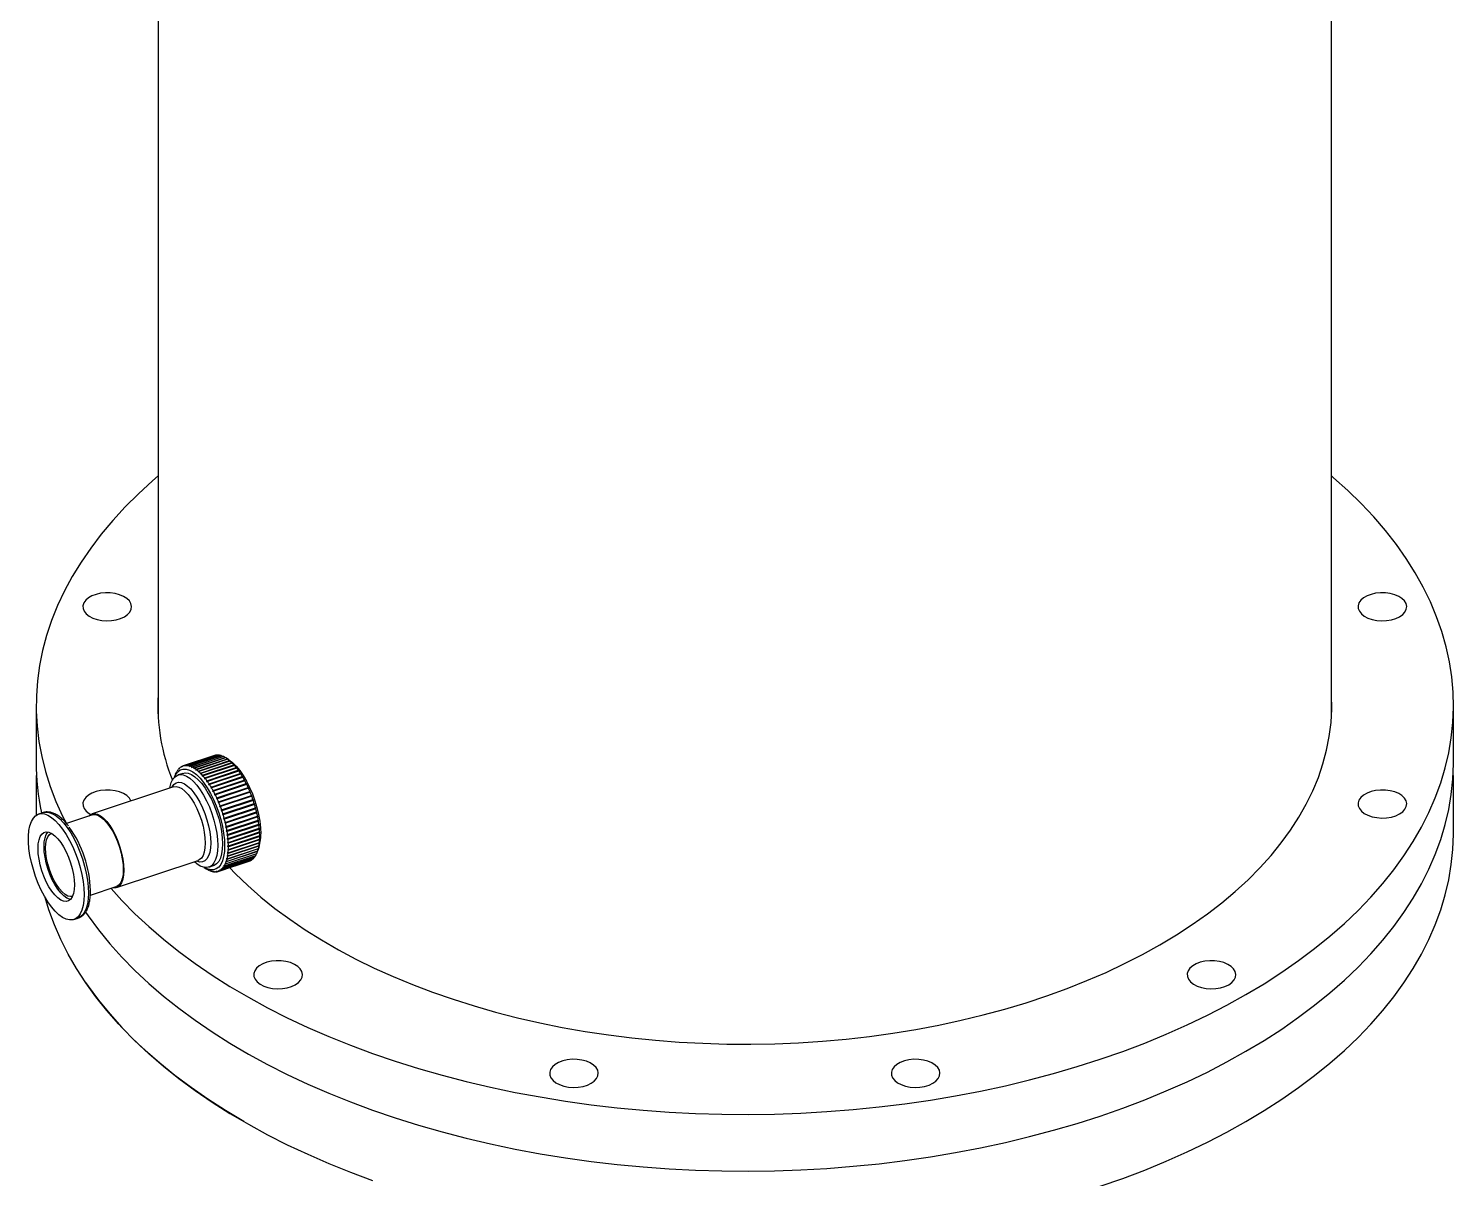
# Model space of a CAD drawing. Header units: millimetres. Extents: x 334 to 3694, y 0 to 2376.
# Drawn here: x 2447.8 to 2755.5, y 1352.8 to 1601.2 of the extents above; entities that cross this region are included whole.
import ezdxf

# ---------------------------------------------------------------- set-up
doc = ezdxf.new("R2010")
doc.units = ezdxf.units.MM
doc.header["$LTSCALE"] = 3
doc.layers.add('1_외형선', color=7, linetype='Continuous', lineweight=25)

msp = doc.modelspace()

# ---------------------------------------------------------------- linework, layer by layer
at = {"layer": '1_외형선'}
for p, q in [((2729.12, 1452.74), (2729.12, 1699.4)), ((2475.8, 1683.18), (2475.8, 1452.74)), ((2449.46, 1454.99), (2449.46, 1442.75)), ((2475.8, 1454.8), (2475.76, 1453.77)), ((2755.46, 1442.75), (2755.46, 1454.99)), ((2487.94, 1444.17), (2481.18, 1441.92)), ((2481.41, 1441.98), (2488.17, 1444.23)), ((2488.25, 1444.25), (2481.49, 1442)), ((2481.8, 1442.02), (2488.56, 1444.27)), ((2488.64, 1444.27), (2481.89, 1442.02)), ((2482.21, 1442), (2488.97, 1444.25)), ((2489.06, 1444.23), (2482.3, 1441.98)), ((2482.64, 1441.9), (2489.39, 1444.15)), ((2489.48, 1444.12), (2482.73, 1441.87)), ((2483.08, 1441.73), (2489.83, 1443.98)), ((2489.93, 1443.94), (2483.17, 1441.68)), ((2483.53, 1441.49), (2490.28, 1443.74)), ((2490.38, 1443.68), (2483.63, 1441.43)), ((2483.99, 1441.19), (2490.75, 1443.44)), ((2490.85, 1443.37), (2484.09, 1441.11)), ((2484.46, 1440.82), (2491.21, 1443.07)), ((2491.31, 1442.98), (2484.56, 1440.73)), ((2488.18, 1444.22), (2488.17, 1444.23)), ((2488.59, 1444.26), (2488.56, 1444.27)), ((2489.02, 1444.22), (2488.97, 1444.25)), ((2489.46, 1444.11), (2489.39, 1444.15)), ((2489.92, 1443.93), (2489.83, 1443.98)), ((2490.38, 1443.68), (2490.28, 1443.74)), ((2491, 1443.29), (2490.42, 1443.66)), ((2490.91, 1443.33), (2490.75, 1443.44)), ((2490.85, 1443.37), (2490.91, 1443.33)), ((2491.37, 1442.96), (2491.21, 1443.07)), ((2491.31, 1442.98), (2491.37, 1442.96)), ((2449.46, 1439.83), (2449.46, 1431.23)), ((2479.51, 1440.02), (2479.28, 1439.43)), ((2479.58, 1440.2), (2479.66, 1440.38)), ((2479.61, 1440.28), (2479.58, 1440.2)), ((2479.61, 1440.28), (2479.62, 1440.28)), ((2479.81, 1440.63), (2479.89, 1440.81)), ((2479.84, 1440.73), (2479.81, 1440.63)), ((2479.84, 1440.73), (2479.85, 1440.73)), ((2480.07, 1441.01), (2480.15, 1441.18)), ((2480.1, 1441.11), (2480.07, 1441.01)), ((2480.1, 1441.11), (2480.12, 1441.12)), ((2481.14, 1440.32), (2480.1, 1439.98)), ((2480.36, 1441.32), (2480.45, 1441.49)), ((2480.38, 1441.43), (2480.36, 1441.32)), ((2480.38, 1441.43), (2480.43, 1441.44)), ((2480.67, 1441.56), (2480.77, 1441.73)), ((2480.7, 1441.68), (2480.67, 1441.56)), ((2480.7, 1441.68), (2480.76, 1441.7)), ((2481.02, 1441.73), (2481.12, 1441.9)), ((2481.04, 1441.87), (2481.02, 1441.73)), ((2481.04, 1441.87), (2481.12, 1441.89)), ((2481.38, 1441.84), (2481.49, 1442)), ((2481.41, 1441.98), (2481.38, 1441.84)), ((2481.8, 1442.02), (2481.77, 1441.87)), ((2481.77, 1441.87), (2481.89, 1442.02)), ((2482.21, 1442), (2482.18, 1441.84)), ((2482.18, 1441.84), (2482.3, 1441.98)), ((2482.64, 1441.9), (2482.6, 1441.73)), ((2482.6, 1441.73), (2482.73, 1441.87)), ((2483.08, 1441.73), (2483.04, 1441.56)), ((2483.04, 1441.56), (2483.17, 1441.68)), ((2483.53, 1441.49), (2483.49, 1441.32)), ((2483.49, 1441.32), (2483.63, 1441.43)), ((2483.99, 1441.19), (2483.95, 1441.01)), ((2483.95, 1441.01), (2484.09, 1441.11)), ((2484.46, 1440.82), (2484.41, 1440.64)), ((2484.41, 1440.64), (2484.56, 1440.73)), ((2484.93, 1440.38), (2484.87, 1440.2)), ((2484.87, 1440.2), (2485.03, 1440.28)), ((2484.93, 1440.38), (2491.68, 1442.63)), ((2491.78, 1442.53), (2485.03, 1440.28)), ((2485.4, 1439.89), (2485.34, 1439.7)), ((2485.4, 1439.89), (2492.15, 1442.14)), ((2492.26, 1442.03), (2485.5, 1439.78)), ((2485.87, 1439.34), (2492.62, 1441.59)), ((2492.72, 1441.46), (2485.97, 1439.21)), ((2486.26, 1438.55), (2493.23, 1440.87)), ((2486.33, 1438.73), (2493.09, 1440.98)), ((2493.18, 1440.84), (2486.43, 1438.59)), ((2486.71, 1437.89), (2493.67, 1440.21)), ((2486.79, 1438.07), (2493.54, 1440.32)), ((2493.64, 1440.18), (2486.88, 1437.93)), ((2491.84, 1442.52), (2491.68, 1442.63)), ((2491.78, 1442.53), (2491.84, 1442.52)), ((2492.3, 1442.02), (2492.15, 1442.14)), ((2492.26, 1442.03), (2492.3, 1442.02)), ((2492.77, 1441.47), (2492.62, 1441.59)), ((2492.72, 1441.46), (2492.77, 1441.47)), ((2493.23, 1440.87), (2493.09, 1440.98)), ((2493.18, 1440.84), (2493.23, 1440.87)), ((2493.67, 1440.21), (2493.54, 1440.32)), ((2493.64, 1440.18), (2493.67, 1440.21)), ((2755.46, 1427.58), (2755.46, 1439.83)), ((2479.11, 1437.43), (2461.54, 1431.58)), ((2485.34, 1439.7), (2485.5, 1439.78)), ((2485.87, 1439.34), (2485.8, 1439.15)), ((2485.8, 1439.15), (2485.97, 1439.21)), ((2486.33, 1438.73), (2486.26, 1438.55)), ((2486.26, 1438.55), (2486.43, 1438.59)), ((2486.79, 1438.07), (2486.71, 1437.89)), ((2486.71, 1437.89), (2486.88, 1437.93)), ((2487.15, 1437.19), (2494.11, 1439.51)), ((2487.23, 1437.37), (2487.15, 1437.19)), ((2487.15, 1437.19), (2487.32, 1437.21)), ((2487.23, 1437.37), (2493.98, 1439.62)), ((2494.08, 1439.46), (2487.32, 1437.21)), ((2487.57, 1436.45), (2494.54, 1438.77)), ((2487.66, 1436.62), (2494.41, 1438.87)), ((2494.5, 1438.71), (2487.75, 1436.46)), ((2487.98, 1435.67), (2494.94, 1437.99)), ((2488.07, 1435.84), (2494.83, 1438.09)), ((2494.91, 1437.92), (2488.16, 1435.67)), ((2488.37, 1434.86), (2495.33, 1437.18)), ((2488.47, 1435.02), (2495.22, 1437.28)), ((2495.3, 1437.1), (2488.55, 1434.85)), ((2494.11, 1439.51), (2493.98, 1439.62)), ((2494.08, 1439.46), (2494.11, 1439.51)), ((2494.54, 1438.77), (2494.41, 1438.87)), ((2494.5, 1438.71), (2494.54, 1438.77)), ((2494.94, 1437.99), (2494.83, 1438.09)), ((2494.91, 1437.92), (2494.94, 1437.99)), ((2495.33, 1437.18), (2495.22, 1437.28)), ((2495.3, 1437.1), (2495.33, 1437.18)), ((2487.66, 1436.62), (2487.57, 1436.45)), ((2487.57, 1436.45), (2487.75, 1436.46)), ((2488.07, 1435.84), (2487.98, 1435.67)), ((2487.98, 1435.67), (2488.16, 1435.67)), ((2488.47, 1435.02), (2488.37, 1434.86)), ((2488.37, 1434.86), (2488.55, 1434.85)), ((2488.73, 1434.02), (2495.7, 1436.34)), ((2488.84, 1434.18), (2488.73, 1434.02)), ((2488.73, 1434.02), (2488.91, 1434)), ((2488.84, 1434.18), (2495.59, 1436.43)), ((2495.67, 1436.25), (2488.91, 1434)), ((2489.07, 1433.16), (2496.04, 1435.48)), ((2489.19, 1433.31), (2495.94, 1435.57)), ((2496.01, 1435.38), (2489.26, 1433.13)), ((2489.39, 1432.28), (2496.36, 1434.6)), ((2489.51, 1432.43), (2496.26, 1434.68)), ((2496.33, 1434.49), (2489.57, 1432.24)), ((2489.68, 1431.4), (2496.64, 1433.72)), ((2489.8, 1431.54), (2496.56, 1433.79)), ((2495.7, 1436.34), (2495.59, 1436.43)), ((2495.67, 1436.25), (2495.7, 1436.34)), ((2496.04, 1435.48), (2495.94, 1435.57)), ((2496.01, 1435.38), (2496.04, 1435.48)), ((2496.36, 1434.6), (2496.26, 1434.68)), ((2496.33, 1434.49), (2496.36, 1434.6)), ((2496.64, 1433.72), (2496.56, 1433.79)), ((2496.62, 1433.6), (2496.64, 1433.72)), ((2450.97, 1431.85), (2450.01, 1431.53)), ((2461.61, 1431.35), (2456.01, 1429.48)), ((2489.19, 1433.31), (2489.07, 1433.16)), ((2489.07, 1433.16), (2489.26, 1433.13)), ((2489.51, 1432.43), (2489.39, 1432.28)), ((2489.39, 1432.28), (2489.57, 1432.24)), ((2489.8, 1431.54), (2489.68, 1431.4)), ((2489.68, 1431.4), (2489.86, 1431.34)), ((2496.62, 1433.6), (2489.86, 1431.34)), ((2489.94, 1430.5), (2496.9, 1432.83)), ((2490.07, 1430.64), (2489.94, 1430.5)), ((2490.07, 1430.64), (2496.82, 1432.89)), ((2496.88, 1432.69), (2490.12, 1430.44)), ((2490.17, 1429.61), (2497.13, 1431.93)), ((2490.3, 1429.73), (2497.06, 1431.99)), ((2497.1, 1431.79), (2490.35, 1429.54)), ((2490.36, 1428.72), (2497.33, 1431.05)), ((2490.5, 1428.84), (2497.26, 1431.09)), ((2497.3, 1430.9), (2490.54, 1428.65)), ((2496.9, 1432.83), (2496.82, 1432.89)), ((2496.88, 1432.69), (2496.9, 1432.83)), ((2497.13, 1431.93), (2497.06, 1431.99)), ((2497.1, 1431.79), (2497.13, 1431.93)), ((2497.33, 1431.05), (2497.26, 1431.09)), ((2497.3, 1430.9), (2497.33, 1431.05)), ((2489.94, 1430.5), (2490.12, 1430.44)), ((2490.3, 1429.73), (2490.17, 1429.61)), ((2490.17, 1429.61), (2490.35, 1429.54)), ((2490.5, 1428.84), (2490.36, 1428.72)), ((2490.36, 1428.72), (2490.54, 1428.65)), ((2490.52, 1427.85), (2497.49, 1430.17)), ((2490.67, 1427.95), (2490.52, 1427.85)), ((2490.52, 1427.85), (2490.7, 1427.76)), ((2490.65, 1426.99), (2497.61, 1429.31)), ((2490.67, 1427.95), (2497.42, 1430.2)), ((2497.46, 1430.01), (2490.7, 1427.76)), ((2490.74, 1426.15), (2497.71, 1428.47)), ((2490.8, 1427.08), (2497.56, 1429.33)), ((2490.8, 1425.34), (2497.76, 1427.66)), ((2497.58, 1429.15), (2490.82, 1426.9)), ((2490.9, 1426.23), (2497.65, 1428.48)), ((2497.67, 1428.3), (2490.91, 1426.05)), ((2490.96, 1425.41), (2497.71, 1427.66)), ((2497.49, 1430.17), (2497.42, 1430.2)), ((2497.46, 1430.01), (2497.49, 1430.17)), ((2497.61, 1429.31), (2497.56, 1429.33)), ((2497.58, 1429.15), (2497.61, 1429.31)), ((2497.71, 1428.47), (2497.65, 1428.48)), ((2497.67, 1428.3), (2497.71, 1428.47)), ((2497.76, 1427.66), (2497.71, 1427.66)), ((2497.72, 1427.49), (2497.76, 1427.66)), ((2490.8, 1427.08), (2490.65, 1426.99)), ((2490.65, 1426.99), (2490.82, 1426.9)), ((2490.9, 1426.23), (2490.74, 1426.15)), ((2490.74, 1426.15), (2490.91, 1426.05)), ((2490.96, 1425.41), (2490.8, 1425.34)), ((2490.8, 1425.34), (2490.96, 1425.24)), ((2497.56, 1424.6), (2490.8, 1422.35)), ((2490.81, 1424.56), (2497.78, 1426.88)), ((2490.98, 1424.62), (2490.81, 1424.56)), ((2490.81, 1424.56), (2490.98, 1424.45)), ((2490.82, 1422.48), (2497.58, 1424.73)), ((2497.65, 1425.25), (2490.9, 1423)), ((2490.91, 1423.15), (2497.67, 1425.4)), ((2497.72, 1427.49), (2490.96, 1425.24)), ((2490.96, 1423.86), (2497.72, 1426.11)), ((2497.71, 1425.96), (2490.96, 1423.71)), ((2490.98, 1424.62), (2497.73, 1426.87)), ((2497.73, 1426.7), (2490.98, 1424.45)), ((2497.56, 1424.6), (2497.61, 1424.78)), ((2497.61, 1424.78), (2497.58, 1424.73)), ((2497.65, 1425.25), (2497.71, 1425.44)), ((2497.71, 1425.44), (2497.67, 1425.4)), ((2497.71, 1425.96), (2497.76, 1426.14)), ((2497.76, 1426.14), (2497.72, 1426.11)), ((2497.73, 1426.7), (2497.78, 1426.88)), ((2497.78, 1426.88), (2497.73, 1426.87)), ((2466.85, 1415.64), (2484.43, 1421.5)), ((2488.77, 1419.15), (2495.53, 1421.4)), ((2495.59, 1421.42), (2488.84, 1419.17)), ((2488.91, 1419.2), (2495.67, 1421.45)), ((2495.94, 1421.59), (2489.19, 1419.34)), ((2489.26, 1419.39), (2496.01, 1421.64)), ((2496.26, 1421.83), (2489.51, 1419.58)), ((2489.57, 1419.64), (2496.33, 1421.89)), ((2496.56, 1422.14), (2489.8, 1419.88)), ((2489.86, 1419.96), (2496.62, 1422.21)), ((2496.82, 1422.51), (2490.07, 1420.26)), ((2490.12, 1420.34), (2496.88, 1422.6)), ((2497.06, 1422.94), (2490.3, 1420.69)), ((2490.35, 1420.79), (2497.1, 1423.04)), ((2497.26, 1423.44), (2490.5, 1421.19)), ((2490.7, 1421.86), (2490.52, 1421.85)), ((2490.52, 1421.85), (2490.67, 1421.74)), ((2490.54, 1421.3), (2497.3, 1423.55)), ((2490.82, 1422.48), (2490.65, 1422.46)), ((2490.65, 1422.46), (2490.8, 1422.35)), ((2497.42, 1423.99), (2490.67, 1421.74)), ((2490.7, 1421.86), (2497.46, 1424.12)), ((2490.91, 1423.15), (2490.74, 1423.12)), ((2490.74, 1423.12), (2490.9, 1423)), ((2490.96, 1423.86), (2490.8, 1423.82)), ((2490.8, 1423.82), (2490.96, 1423.71)), ((2495.59, 1421.42), (2495.6, 1421.43)), ((2495.94, 1421.59), (2495.96, 1421.62)), ((2496.26, 1421.83), (2496.29, 1421.88)), ((2496.56, 1422.14), (2496.59, 1422.2)), ((2496.82, 1422.51), (2496.86, 1422.59)), ((2497.06, 1422.94), (2497.1, 1423.04)), ((2497.21, 1423.3), (2497.45, 1423.94)), ((2497.26, 1423.44), (2497.33, 1423.62)), ((2497.33, 1423.62), (2497.3, 1423.55)), ((2497.42, 1423.99), (2497.49, 1424.17)), ((2497.49, 1424.17), (2497.46, 1424.12)), ((2485.75, 1420), (2486.29, 1419.66)), ((2486.43, 1419.58), (2486.26, 1419.68)), ((2486.26, 1419.68), (2486.33, 1419.64)), ((2486.33, 1419.64), (2486.33, 1419.64)), ((2486.88, 1419.34), (2486.71, 1419.44)), ((2486.71, 1419.44), (2486.79, 1419.38)), ((2486.74, 1420.05), (2487.78, 1420.4)), ((2486.8, 1419.39), (2486.79, 1419.38)), ((2487.32, 1419.17), (2487.15, 1419.27)), ((2487.15, 1419.27), (2487.23, 1419.2)), ((2487.25, 1419.21), (2487.23, 1419.2)), ((2487.75, 1419.07), (2487.57, 1419.16)), ((2487.57, 1419.16), (2487.66, 1419.09)), ((2487.69, 1419.1), (2487.66, 1419.09)), ((2488.16, 1419.05), (2487.98, 1419.13)), ((2487.98, 1419.13), (2488.07, 1419.05)), ((2488.12, 1419.06), (2488.07, 1419.05)), ((2488.55, 1419.09), (2488.37, 1419.16)), ((2488.37, 1419.16), (2488.47, 1419.07)), ((2488.53, 1419.1), (2488.47, 1419.07)), ((2488.91, 1419.2), (2488.73, 1419.27)), ((2488.73, 1419.27), (2488.84, 1419.17)), ((2489.26, 1419.39), (2489.07, 1419.44)), ((2489.07, 1419.44), (2489.19, 1419.34)), ((2489.57, 1419.64), (2489.39, 1419.68)), ((2489.39, 1419.68), (2489.51, 1419.58)), ((2489.86, 1419.96), (2489.68, 1419.99)), ((2489.68, 1419.99), (2489.8, 1419.88)), ((2490.12, 1420.34), (2489.94, 1420.37)), ((2489.94, 1420.37), (2490.07, 1420.26)), ((2490.35, 1420.79), (2490.17, 1420.8)), ((2490.17, 1420.8), (2490.3, 1420.69)), ((2490.54, 1421.3), (2490.36, 1421.3)), ((2490.36, 1421.3), (2490.5, 1421.19)), ((2461.17, 1414), (2466.77, 1415.87)), ((2457.6, 1408.76), (2458.56, 1409.08)), ((2458.64, 1409.11), (2458.56, 1409.08))]:
    msp.add_line(p, q, dxfattribs=at)
at = {"layer": '1_외형선', "flags": 128}
for points in [[(2475.8, 1504.54), (2474.56, 1503.47), (2471.53, 1500.69), (2468.68, 1497.85), (2466.01, 1494.95), (2463.53, 1491.99), (2461.25, 1488.98), (2459.16, 1485.93), (2457.26, 1482.83), (2455.57, 1479.7), (2454.08, 1476.53), (2452.8, 1473.33), (2451.72, 1470.11), (2450.85, 1466.86), (2450.19, 1463.6), (2449.74, 1460.33), (2449.51, 1457.05), (2449.48, 1453.76), (2449.66, 1450.48), (2450.06, 1447.21), (2450.67, 1443.94), (2451.48, 1440.69), (2452.51, 1437.46), (2453.74, 1434.26), (2455.18, 1431.08), (2455.99, 1429.47)], [(2710.65, 1392.54), (2714.6, 1394.9), (2718.39, 1397.35), (2722.02, 1399.88), (2725.49, 1402.48), (2728.78, 1405.16), (2731.9, 1407.9), (2734.85, 1410.71), (2737.61, 1413.58), (2740.18, 1416.51), (2742.56, 1419.49), (2744.75, 1422.53), (2746.74, 1425.6), (2748.54, 1428.72), (2750.13, 1431.87), (2751.51, 1435.05), (2752.7, 1438.27), (2753.67, 1441.5), (2754.43, 1444.76), (2754.99, 1448.02), (2755.33, 1451.3), (2755.46, 1454.58), (2755.38, 1457.87), (2755.09, 1461.15), (2754.59, 1464.42), (2753.88, 1467.67), (2752.96, 1470.92), (2751.83, 1474.13), (2750.49, 1477.33), (2748.95, 1480.49), (2747.21, 1483.61), (2745.27, 1486.7), (2743.13, 1489.74), (2740.79, 1492.73), (2738.27, 1495.68), (2735.55, 1498.56), (2732.66, 1501.39), (2729.58, 1504.15), (2729.12, 1504.54)], [(2468.53, 1474.14), (2469.2, 1474.62), (2469.7, 1475.16), (2469.99, 1475.75), (2470.07, 1476.36), (2469.93, 1476.97), (2469.59, 1477.55), (2469.05, 1478.08), (2468.34, 1478.53), (2467.48, 1478.9), (2466.52, 1479.15), (2465.48, 1479.29), (2464.42, 1479.31), (2463.38, 1479.2), (2462.39, 1478.97), (2461.5, 1478.63), (2460.75, 1478.2), (2460.17, 1477.69), (2459.77, 1477.12), (2459.58, 1476.52), (2459.61, 1475.9), (2459.85, 1475.31), (2460.3, 1474.75), (2460.92, 1474.25), (2461.71, 1473.84), (2462.63, 1473.53), (2463.63, 1473.33), (2464.69, 1473.26), (2465.75, 1473.3), (2466.77, 1473.47), (2467.71, 1473.75), (2468.53, 1474.14)], [(2743.82, 1474.14), (2744.49, 1474.62), (2744.98, 1475.16), (2745.28, 1475.75), (2745.36, 1476.36), (2745.22, 1476.97), (2744.88, 1477.55), (2744.34, 1478.08), (2743.63, 1478.53), (2742.77, 1478.9), (2741.81, 1479.15), (2740.77, 1479.29), (2739.71, 1479.31), (2738.66, 1479.2), (2737.68, 1478.97), (2736.79, 1478.63), (2736.04, 1478.2), (2735.46, 1477.69), (2735.06, 1477.12), (2734.87, 1476.52), (2734.9, 1475.9), (2735.14, 1475.31), (2735.58, 1474.75), (2736.21, 1474.25), (2737, 1473.84), (2737.92, 1473.53), (2738.92, 1473.33), (2739.98, 1473.26), (2741.03, 1473.3), (2742.06, 1473.47), (2743, 1473.75), (2743.82, 1474.14)], [(2692.07, 1403.27), (2695.65, 1405.42), (2699.07, 1407.66), (2702.34, 1409.97), (2705.44, 1412.36), (2708.36, 1414.82), (2711.11, 1417.35), (2713.68, 1419.94), (2716.07, 1422.58), (2718.26, 1425.29), (2720.27, 1428.04), (2722.07, 1430.83), (2723.68, 1433.67), (2725.09, 1436.54), (2726.29, 1439.44), (2727.28, 1442.37), (2728.07, 1445.32), (2728.65, 1448.29), (2729.02, 1451.27), (2729.18, 1454.25), (2729.12, 1457.23), (2729.12, 1457.25)], [(2729.17, 1453.77), (2729.12, 1454.78), (2729.12, 1454.8)], [(2491, 1443.29), (2491.09, 1443.23), (2491.86, 1442.63), (2492.64, 1441.86), (2493.41, 1440.91), (2494.16, 1439.82), (2494.88, 1438.6), (2495.54, 1437.28), (2496.14, 1435.87), (2496.68, 1434.41), (2497.12, 1432.93), (2497.48, 1431.44), (2497.74, 1429.98), (2497.9, 1428.58), (2497.95, 1427.26)], [(2478.32, 1437.17), (2478.38, 1437.47), (2478.64, 1438.35), (2479, 1439.07), (2479.45, 1439.6), (2479.98, 1439.93), (2480.58, 1440.07), (2481.24, 1439.99), (2481.94, 1439.72), (2482.67, 1439.25), (2483.42, 1438.59), (2484.17, 1437.75), (2484.9, 1436.76), (2485.6, 1435.63), (2486.26, 1434.39), (2486.86, 1433.06), (2487.39, 1431.66), (2487.84, 1430.23), (2488.2, 1428.8), (2488.46, 1427.39), (2488.62, 1426.04), (2488.67, 1424.77)], [(2479.26, 1439.38), (2479.59, 1440.07), (2480.04, 1440.66), (2480.57, 1441.05), (2481.17, 1441.25), (2481.84, 1441.25), (2482.55, 1441.04), (2483.3, 1440.63), (2484.07, 1440.04), (2484.85, 1439.26), (2485.62, 1438.32), (2486.37, 1437.22), (2487.08, 1436), (2487.75, 1434.68), (2488.35, 1433.27), (2488.88, 1431.81), (2489.33, 1430.33), (2489.69, 1428.84), (2489.95, 1427.38), (2490.11, 1425.98), (2490.16, 1424.66)], [(2481.14, 1440.32), (2481.62, 1440.41), (2482.28, 1440.34), (2482.98, 1440.07), (2483.71, 1439.59), (2484.46, 1438.94), (2485.21, 1438.1), (2485.94, 1437.11), (2486.64, 1435.98), (2487.3, 1434.74), (2487.9, 1433.4), (2488.43, 1432.01), (2488.88, 1430.58), (2489.24, 1429.15), (2489.5, 1427.74), (2489.66, 1426.39), (2489.71, 1425.11)], [(2710.65, 1380.29), (2714.6, 1382.66), (2718.39, 1385.1), (2722.02, 1387.63), (2725.49, 1390.23), (2728.78, 1392.91), (2731.9, 1395.66), (2734.85, 1398.47), (2737.61, 1401.34), (2740.18, 1404.26), (2742.56, 1407.25), (2744.75, 1410.28), (2746.74, 1413.35), (2748.54, 1416.47), (2750.13, 1419.62), (2751.51, 1422.81), (2752.7, 1426.02), (2753.67, 1429.25), (2754.43, 1432.51), (2754.99, 1435.78), (2755.33, 1439.05), (2755.46, 1442.34), (2755.46, 1442.75)], [(2469.94, 1434.38), (2469.93, 1434.39), (2469.59, 1434.97), (2469.05, 1435.5), (2468.34, 1435.95), (2467.48, 1436.31), (2466.52, 1436.57), (2465.48, 1436.71), (2464.42, 1436.72), (2463.38, 1436.62), (2462.39, 1436.39), (2461.5, 1436.05), (2460.75, 1435.62), (2460.17, 1435.11), (2459.77, 1434.54), (2459.58, 1433.93), (2459.61, 1433.32), (2459.85, 1432.72), (2460.3, 1432.17), (2460.92, 1431.67), (2461.28, 1431.46)], [(2478.76, 1437.32), (2478.8, 1437.39), (2479.2, 1437.91), (2479.68, 1438.24), (2480.22, 1438.38), (2480.83, 1438.31), (2481.48, 1438.04), (2482.15, 1437.58), (2482.84, 1436.94), (2483.53, 1436.12), (2484.19, 1435.16), (2484.82, 1434.07), (2485.4, 1432.88), (2485.91, 1431.62), (2486.35, 1430.31), (2486.7, 1428.99), (2486.96, 1427.69), (2487.12, 1426.44), (2487.17, 1425.27)], [(2479.11, 1437.43), (2479.67, 1437.5), (2480.28, 1437.37), (2480.93, 1437.03), (2481.6, 1436.49), (2482.28, 1435.77), (2482.94, 1434.88), (2483.57, 1433.86), (2484.16, 1432.72), (2484.68, 1431.5), (2485.13, 1430.23), (2485.49, 1428.93), (2485.75, 1427.65), (2485.92, 1426.42), (2485.97, 1425.27)], [(2743.82, 1431.56), (2744.49, 1432.04), (2744.98, 1432.58), (2745.28, 1433.17), (2745.36, 1433.78), (2745.22, 1434.39), (2744.88, 1434.97), (2744.34, 1435.5), (2743.63, 1435.95), (2742.77, 1436.31), (2741.81, 1436.57), (2740.77, 1436.71), (2739.71, 1436.72), (2738.66, 1436.62), (2737.68, 1436.39), (2736.79, 1436.05), (2736.04, 1435.62), (2735.46, 1435.11), (2735.06, 1434.54), (2734.87, 1433.93), (2734.9, 1433.32), (2735.14, 1432.72), (2735.58, 1432.17), (2736.21, 1431.67), (2737, 1431.26), (2737.92, 1430.95), (2738.92, 1430.75), (2739.98, 1430.67), (2741.03, 1430.72), (2742.06, 1430.89), (2743, 1431.17), (2743.82, 1431.56)], [(2459.8, 1414.14), (2459.75, 1412.89), (2459.59, 1411.77), (2459.33, 1410.79), (2458.96, 1409.99), (2458.51, 1409.36), (2457.97, 1408.93), (2457.36, 1408.7), (2456.69, 1408.67), (2455.96, 1408.84), (2455.19, 1409.22), (2454.4, 1409.79), (2453.6, 1410.55), (2452.8, 1411.48), (2452.02, 1412.56), (2451.28, 1413.78), (2450.57, 1415.11), (2449.93, 1416.53), (2449.35, 1418.02), (2448.86, 1419.54), (2448.45, 1421.08), (2448.13, 1422.6), (2447.92, 1424.07), (2447.82, 1425.47), (2447.82, 1426.78), (2447.92, 1427.97), (2448.13, 1429.02), (2448.45, 1429.92), (2448.86, 1430.63), (2449.35, 1431.17), (2449.93, 1431.5), (2450.57, 1431.63), (2451.28, 1431.56), (2452.02, 1431.28), (2452.8, 1430.8), (2453.6, 1430.14), (2454.4, 1429.29), (2455.19, 1428.28), (2455.96, 1427.13), (2456.69, 1425.85), (2457.36, 1424.47), (2457.97, 1423.02), (2458.51, 1421.51), (2458.96, 1419.97), (2459.33, 1418.45), (2459.59, 1416.95), (2459.75, 1415.5), (2459.8, 1414.14)], [(2450.97, 1431.85), (2451.53, 1431.95), (2452.24, 1431.88), (2452.99, 1431.6), (2453.77, 1431.12), (2454.56, 1430.46), (2455.36, 1429.61), (2456.15, 1428.6), (2456.92, 1427.45), (2457.65, 1426.17), (2458.32, 1424.79), (2458.93, 1423.34), (2459.47, 1421.83), (2459.93, 1420.3), (2460.29, 1418.77), (2460.55, 1417.27), (2460.71, 1415.82), (2460.76, 1414.46)], [(2460.84, 1431.09), (2461.05, 1431.3), (2461.54, 1431.58), (2462.09, 1431.65), (2462.71, 1431.51), (2463.35, 1431.17), (2464.03, 1430.63), (2464.7, 1429.91), (2465.36, 1429.03), (2466, 1428), (2466.58, 1426.87), (2467.1, 1425.64), (2467.55, 1424.37), (2467.91, 1423.08), (2468.18, 1421.8), (2468.34, 1420.56), (2468.39, 1419.41)], [(2461.61, 1431.35), (2462.15, 1431.42), (2462.75, 1431.28), (2463.38, 1430.95), (2464.03, 1430.43), (2464.69, 1429.73), (2465.33, 1428.87), (2465.94, 1427.88), (2466.51, 1426.77), (2467.02, 1425.59), (2467.46, 1424.35), (2467.81, 1423.09), (2468.06, 1421.85), (2468.22, 1420.65), (2468.27, 1419.53)], [(2457.73, 1416.21), (2457.68, 1415.21), (2457.52, 1414.34), (2457.26, 1413.63), (2456.9, 1413.1), (2456.46, 1412.76), (2455.95, 1412.62), (2455.38, 1412.69), (2454.77, 1412.96), (2454.13, 1413.42), (2453.48, 1414.07), (2452.84, 1414.89), (2452.22, 1415.84), (2451.65, 1416.92), (2451.14, 1418.08), (2450.7, 1419.3), (2450.35, 1420.54), (2450.09, 1421.78), (2449.93, 1422.96), (2449.87, 1424.07), (2449.93, 1425.08), (2450.09, 1425.94), (2450.35, 1426.65), (2450.7, 1427.19), (2451.14, 1427.53), (2451.65, 1427.67), (2452.22, 1427.6), (2452.84, 1427.33), (2453.48, 1426.86), (2454.13, 1426.21), (2454.77, 1425.4), (2455.38, 1424.44), (2455.95, 1423.37), (2456.46, 1422.2), (2456.9, 1420.98), (2457.26, 1419.74), (2457.52, 1418.51), (2457.68, 1417.32), (2457.73, 1416.21)], [(2456.88, 1413.07), (2456.68, 1413.12), (2456.07, 1413.39), (2455.43, 1413.86), (2454.78, 1414.5), (2454.14, 1415.32), (2453.52, 1416.28), (2452.95, 1417.35), (2452.44, 1418.52), (2452, 1419.74), (2451.65, 1420.98), (2451.38, 1422.21), (2451.22, 1423.4), (2451.17, 1424.51), (2451.22, 1425.51), (2451.38, 1426.38), (2451.65, 1427.09), (2452, 1427.62), (2452.02, 1427.64)], [(2710.65, 1365.12), (2714.6, 1367.49), (2718.39, 1369.94), (2722.02, 1372.46), (2725.49, 1375.07), (2728.78, 1377.74), (2731.9, 1380.49), (2734.85, 1383.3), (2737.61, 1386.17), (2740.18, 1389.1), (2742.56, 1392.08), (2744.75, 1395.11), (2746.74, 1398.19), (2748.54, 1401.3), (2750.13, 1404.45), (2751.51, 1407.64), (2752.7, 1410.85), (2753.67, 1414.09), (2754.43, 1417.34), (2754.99, 1420.61), (2755.33, 1423.89), (2755.46, 1427.17), (2755.46, 1427.58)], [(2457.3, 1413.72), (2456.9, 1413.69), (2456.33, 1413.82), (2455.73, 1414.16), (2455.1, 1414.7), (2454.48, 1415.41), (2453.87, 1416.28), (2453.3, 1417.28), (2452.79, 1418.39), (2452.34, 1419.55), (2451.98, 1420.75), (2451.72, 1421.95), (2451.56, 1423.1), (2451.5, 1424.18), (2451.56, 1425.14), (2451.72, 1425.97), (2451.98, 1426.63), (2452.34, 1427.11), (2452.75, 1427.38)], [(2488.67, 1424.77), (2488.62, 1423.6), (2488.46, 1422.56), (2488.2, 1421.68), (2487.84, 1420.96), (2487.39, 1420.43), (2486.86, 1420.1), (2486.26, 1419.96), (2485.6, 1420.04), (2484.9, 1420.31), (2484.17, 1420.78), (2483.64, 1421.23)], [(2487.17, 1425.27), (2487.12, 1424.2), (2486.96, 1423.26), (2486.7, 1422.47), (2486.35, 1421.86), (2485.91, 1421.43), (2485.4, 1421.19), (2484.82, 1421.16), (2484.19, 1421.33), (2484.07, 1421.38)], [(2485.97, 1425.27), (2485.92, 1424.22), (2485.75, 1423.31), (2485.49, 1422.56), (2485.13, 1421.99), (2484.68, 1421.61), (2484.43, 1421.5)], [(2490.16, 1424.66), (2490.11, 1423.45), (2489.95, 1422.36), (2489.69, 1421.43), (2489.33, 1420.66), (2488.88, 1420.07), (2488.35, 1419.67), (2487.75, 1419.47), (2487.08, 1419.47), (2486.37, 1419.68), (2485.71, 1420.03)], [(2489.71, 1425.11), (2489.66, 1423.95), (2489.5, 1422.91), (2489.24, 1422.02), (2488.88, 1421.31), (2488.43, 1420.78), (2487.9, 1420.44), (2487.78, 1420.4)], [(2495.59, 1421.42), (2495.56, 1421.41), (2495.53, 1421.4)], [(2468.39, 1419.41), (2468.34, 1418.36), (2468.18, 1417.45), (2467.91, 1416.7), (2467.55, 1416.13), (2467.1, 1415.75), (2466.58, 1415.58), (2466, 1415.61)], [(2468.27, 1419.53), (2468.22, 1418.51), (2468.06, 1417.63), (2467.81, 1416.9), (2467.46, 1416.34), (2467.02, 1415.98), (2466.77, 1415.87)], [(2491.2, 1419.98), (2492.51, 1418.63), (2495.17, 1416.07), (2498.01, 1413.58), (2501.02, 1411.15), (2504.2, 1408.8), (2507.55, 1406.53), (2511.05, 1404.33), (2514.71, 1402.22), (2518.51, 1400.2), (2522.45, 1398.27), (2526.52, 1396.43), (2530.72, 1394.69), (2535.05, 1393.05), (2539.48, 1391.52), (2544.02, 1390.09), (2548.65, 1388.76), (2553.37, 1387.55), (2558.18, 1386.45), (2563.06, 1385.47), (2568.01, 1384.6), (2573.01, 1383.84), (2578.06, 1383.21), (2583.15, 1382.69), (2588.28, 1382.3), (2593.42, 1382.03), (2598.59, 1381.87), (2603.76, 1381.84), (2608.92, 1381.94), (2614.08, 1382.15), (2619.22, 1382.48), (2624.33, 1382.94), (2629.4, 1383.51), (2634.43, 1384.21), (2639.4, 1385.02), (2644.32, 1385.95), (2649.16, 1386.99), (2653.93, 1388.14), (2658.61, 1389.41), (2663.19, 1390.79), (2667.68, 1392.27), (2672.06, 1393.86), (2676.32, 1395.55), (2680.46, 1397.34), (2684.47, 1399.22), (2688.34, 1401.2), (2692.07, 1403.27)], [(2465.63, 1415.48), (2467.99, 1412.86), (2470.8, 1410), (2473.79, 1407.21), (2476.95, 1404.48), (2480.29, 1401.82), (2483.8, 1399.24), (2487.47, 1396.73), (2491.3, 1394.3), (2495.29, 1391.96), (2499.42, 1389.7), (2503.69, 1387.54), (2508.11, 1385.47), (2512.65, 1383.49), (2517.31, 1381.61), (2522.1, 1379.84), (2526.99, 1378.16), (2531.99, 1376.6), (2537.09, 1375.14), (2542.28, 1373.79), (2547.55, 1372.56), (2552.89, 1371.43), (2558.31, 1370.43), (2563.78, 1369.54), (2569.31, 1368.77), (2574.89, 1368.12), (2580.5, 1367.58), (2586.14, 1367.17), (2591.81, 1366.88), (2597.49, 1366.72), (2603.18, 1366.67), (2608.86, 1366.75), (2614.54, 1366.94), (2620.2, 1367.26), (2625.84, 1367.71), (2631.44, 1368.27), (2637, 1368.95), (2642.52, 1369.75), (2647.98, 1370.67), (2653.38, 1371.7), (2658.71, 1372.85), (2663.96, 1374.12), (2669.12, 1375.49), (2674.2, 1376.98), (2679.17, 1378.57), (2684.04, 1380.27), (2688.79, 1382.07), (2693.43, 1383.97), (2697.94, 1385.98), (2702.32, 1388.07), (2706.56, 1390.26), (2710.65, 1392.54)], [(2494.28, 1365.12), (2490.33, 1367.49), (2486.54, 1369.94), (2482.91, 1372.46), (2479.44, 1375.07), (2476.15, 1377.74), (2473.02, 1380.49), (2470.08, 1383.3), (2467.32, 1386.17), (2464.75, 1389.1), (2462.37, 1392.08), (2460.18, 1395.11), (2458.18, 1398.19), (2456.39, 1401.3), (2454.8, 1404.45), (2453.41, 1407.64), (2452.23, 1410.85), (2451.42, 1413.54)], [(2460.76, 1414.46), (2460.71, 1413.21), (2460.55, 1412.09), (2460.29, 1411.12), (2459.93, 1410.31), (2459.47, 1409.68), (2458.93, 1409.25), (2458.64, 1409.11)], [(2460.13, 1410.35), (2460.71, 1409.52), (2462.94, 1406.5), (2465.37, 1403.53), (2467.99, 1400.61), (2470.8, 1397.76), (2473.79, 1394.96), (2476.95, 1392.23), (2480.29, 1389.58), (2483.8, 1386.99), (2487.47, 1384.48), (2491.3, 1382.06), (2495.29, 1379.71), (2499.42, 1377.46), (2503.69, 1375.29), (2508.11, 1373.22), (2512.65, 1371.24), (2517.31, 1369.36), (2522.1, 1367.59), (2526.99, 1365.91), (2531.99, 1364.35), (2537.09, 1362.89), (2542.28, 1361.54), (2547.55, 1360.31), (2552.89, 1359.19), (2558.31, 1358.18), (2563.78, 1357.29), (2569.31, 1356.52), (2574.89, 1355.87), (2580.5, 1355.34), (2586.14, 1354.93), (2591.81, 1354.64), (2597.49, 1354.47), (2603.18, 1354.42), (2608.86, 1354.5), (2614.54, 1354.7), (2620.2, 1355.02), (2625.84, 1355.46), (2631.44, 1356.02), (2637, 1356.7), (2642.52, 1357.5), (2647.98, 1358.42), (2653.38, 1359.46), (2658.71, 1360.61), (2663.96, 1361.87), (2669.12, 1363.24), (2674.2, 1364.73), (2679.17, 1366.32), (2684.04, 1368.02), (2688.79, 1369.82), (2693.43, 1371.73), (2697.94, 1373.73), (2702.32, 1375.82), (2706.56, 1378.01), (2710.65, 1380.29)], [(2505.41, 1394.68), (2506.09, 1395.16), (2506.58, 1395.7), (2506.87, 1396.29), (2506.95, 1396.9), (2506.82, 1397.51), (2506.47, 1398.09), (2505.93, 1398.62), (2505.22, 1399.07), (2504.36, 1399.44), (2503.4, 1399.69), (2502.36, 1399.83), (2501.3, 1399.85), (2500.26, 1399.74), (2499.27, 1399.51), (2498.38, 1399.17), (2497.63, 1398.74), (2497.05, 1398.23), (2496.65, 1397.66), (2496.47, 1397.06), (2496.49, 1396.44), (2496.73, 1395.84), (2497.18, 1395.29), (2497.81, 1394.79), (2498.59, 1394.38), (2499.51, 1394.07), (2500.51, 1393.87), (2501.57, 1393.8), (2502.63, 1393.84), (2503.65, 1394.01), (2504.59, 1394.29), (2505.41, 1394.68)], [(2706.94, 1394.68), (2707.61, 1395.16), (2708.1, 1395.7), (2708.39, 1396.29), (2708.48, 1396.9), (2708.34, 1397.51), (2708, 1398.09), (2707.46, 1398.62), (2706.75, 1399.07), (2705.89, 1399.44), (2704.92, 1399.69), (2703.89, 1399.83), (2702.83, 1399.85), (2701.78, 1399.74), (2700.8, 1399.51), (2699.91, 1399.17), (2699.16, 1398.74), (2698.57, 1398.23), (2698.18, 1397.66), (2697.99, 1397.06), (2698.02, 1396.44), (2698.26, 1395.84), (2698.7, 1395.29), (2699.33, 1394.79), (2700.12, 1394.38), (2701.04, 1394.07), (2702.04, 1393.87), (2703.09, 1393.8), (2704.15, 1393.84), (2705.17, 1394.01), (2706.12, 1394.29), (2706.94, 1394.68)], [(2460.13, 1395.18), (2460.71, 1394.35), (2462.94, 1391.33), (2465.37, 1388.36), (2467.99, 1385.45), (2470.8, 1382.59), (2473.79, 1379.8), (2476.95, 1377.07), (2480.29, 1374.41), (2483.8, 1371.82), (2487.47, 1369.32), (2491.3, 1366.89), (2495.29, 1364.55), (2499.42, 1362.29), (2503.69, 1360.12), (2508.11, 1358.05), (2512.65, 1356.07), (2517.31, 1354.2), (2522.1, 1352.42)], [(2569.29, 1373.39), (2569.97, 1373.87), (2570.46, 1374.41), (2570.75, 1375), (2570.83, 1375.61), (2570.7, 1376.22), (2570.35, 1376.8), (2569.81, 1377.33), (2569.1, 1377.78), (2568.25, 1378.15), (2567.28, 1378.4), (2566.25, 1378.54), (2565.18, 1378.56), (2564.14, 1378.45), (2563.15, 1378.22), (2562.26, 1377.88), (2561.51, 1377.45), (2560.93, 1376.94), (2560.54, 1376.37), (2560.35, 1375.76), (2560.37, 1375.15), (2560.61, 1374.55), (2561.06, 1374), (2561.69, 1373.5), (2562.48, 1373.09), (2563.39, 1372.78), (2564.4, 1372.58), (2565.45, 1372.5), (2566.51, 1372.55), (2567.53, 1372.72), (2568.47, 1373), (2569.29, 1373.39)], [(2643.06, 1373.39), (2643.73, 1373.87), (2644.22, 1374.41), (2644.51, 1375), (2644.59, 1375.61), (2644.46, 1376.22), (2644.12, 1376.8), (2643.58, 1377.33), (2642.87, 1377.78), (2642.01, 1378.15), (2641.04, 1378.4), (2640.01, 1378.54), (2638.95, 1378.56), (2637.9, 1378.45), (2636.92, 1378.22), (2636.03, 1377.88), (2635.28, 1377.45), (2634.69, 1376.94), (2634.3, 1376.37), (2634.11, 1375.76), (2634.14, 1375.15), (2634.38, 1374.55), (2634.82, 1374), (2635.45, 1373.5), (2636.24, 1373.09), (2637.15, 1372.78), (2638.16, 1372.58), (2639.21, 1372.5), (2640.27, 1372.55), (2641.29, 1372.72), (2642.23, 1373), (2643.06, 1373.39)], [(2679.17, 1351.16), (2684.04, 1352.85), (2688.79, 1354.66), (2693.43, 1356.56), (2697.94, 1358.56), (2702.32, 1360.66), (2706.56, 1362.85), (2710.65, 1365.12)]]:
    msp.add_lwpolyline(points, dxfattribs=at)
at = {"layer": '1_외형선'}
for centre, radius, start, end in [((2519.7, 1455.1), 43.95, 177.2081, 201.7167), ((2488.58, 1442.26), 2.01, 101.7213, 108.4249), ((2488.6, 1442.13), 2.14, 91.0739, 99.3592), ((2488.59, 1441.81), 2.47, 81.3564, 88.8901), ((2488.5, 1441.27), 3.01, 72.8226, 79.4254), ((2488.26, 1440.54), 3.78, 65.4915, 71.1612), ((2487.83, 1439.62), 4.8, 59.2448, 64.0779), ((2487.16, 1438.52), 6.09, 53.915, 58.0423), ((2486.24, 1437.28), 7.63, 49.335, 52.8855), ((2485.07, 1435.94), 9.41, 45.3586, 48.4448), ((2501.1, 1442.77), 51.64, 180.0301, 192.2919), ((2484.5, 1438.13), 5.34, 156.2862, 159.2275), ((2483.58, 1438.55), 4.33, 149.8507, 155.0319), ((2482.8, 1439.02), 3.42, 142.2666, 148.3336), ((2482.27, 1439.44), 2.75, 133.4732, 140.4892), ((2481.97, 1439.76), 2.3, 123.5324, 131.4271), ((2481.84, 1439.97), 2.06, 112.7577, 121.2594), ((2481.82, 1440.01), 2.01, 101.7167, 110.3659), ((2481.84, 1439.88), 2.14, 91.0739, 99.3592), ((2481.84, 1439.55), 2.47, 81.3564, 88.8901), ((2481.75, 1439.02), 3.01, 72.8226, 79.4254), ((2481.51, 1438.29), 3.78, 65.4915, 71.1612), ((2481.07, 1437.36), 4.8, 59.2448, 64.0779), ((2480.41, 1436.27), 6.09, 53.915, 58.0423), ((2479.49, 1435.03), 7.63, 49.335, 52.8855), ((2478.31, 1433.69), 9.41, 45.3586, 48.4448), ((2476.9, 1432.27), 11.41, 41.8651, 44.5798), ((2483.66, 1434.53), 11.41, 41.8651, 44.5798), ((2482.04, 1433.09), 13.57, 38.7573, 41.1753), ((2480.26, 1431.68), 15.85, 35.9576, 38.1385), ((2478.38, 1430.33), 18.16, 33.4042, 35.3956), ((2476.47, 1429.08), 20.44, 31.0471, 32.8875), ((2475.28, 1430.84), 13.57, 38.7573, 41.1753), ((2473.5, 1429.43), 15.85, 35.9576, 38.1385), ((2471.63, 1428.07), 18.16, 33.4042, 35.3956), ((2469.72, 1426.83), 20.44, 31.0471, 32.8875), ((2467.86, 1425.72), 22.61, 28.8457, 30.5665), ((2474.61, 1427.97), 22.61, 28.8457, 30.5665), ((2472.88, 1427.02), 24.58, 26.7662, 28.3935), ((2471.35, 1426.25), 26.29, 24.7802, 26.3361), ((2470.09, 1425.68), 27.68, 22.8628, 24.3666), ((2466.12, 1424.77), 24.58, 26.7662, 28.3935), ((2464.59, 1424), 26.29, 24.7802, 26.3361), ((2463.34, 1423.43), 27.68, 22.8628, 24.3666), ((2462.42, 1423.04), 28.67, 20.9923, 22.4609), ((2469.17, 1425.29), 28.67, 20.9923, 22.4609), ((2468.64, 1425.09), 29.25, 19.1483, 20.5976), ((2468.51, 1425.05), 29.37, 17.3116, 18.7568), ((2461.88, 1422.84), 29.25, 19.1483, 20.5976), ((2461.76, 1422.8), 29.37, 17.3116, 18.7568), ((2462.07, 1422.89), 29.05, 15.4634, 16.9192), ((2468.82, 1425.14), 29.05, 15.4634, 16.9192), ((2469.56, 1425.34), 28.29, 13.5842, 15.0661), ((2470.7, 1425.61), 27.12, 11.6536, 13.1778), ((2472.2, 1425.91), 25.59, 9.6491, 11.2335), ((2436.68, 1414.43), 24.51, 1.4375, 35.6534), ((2462.8, 1423.09), 28.29, 13.5842, 15.0661), ((2463.94, 1423.36), 27.12, 11.6536, 13.1778), ((2465.44, 1423.66), 25.59, 9.6491, 11.2335), ((2467.25, 1423.96), 23.75, 7.5451, 9.2101), ((2474.01, 1426.21), 23.75, 7.5451, 9.2101), ((2476.06, 1426.47), 21.68, 5.3122, 7.0814), ((2478.28, 1426.67), 19.46, 2.9152, 4.8169), ((2469.31, 1424.22), 21.68, 5.3122, 7.0814), ((2471.52, 1424.42), 19.46, 2.9152, 4.8169), ((2473.82, 1424.52), 17.15, 0.3116, 2.3801), ((2476.13, 1424.52), 14.85, 357.4492, 359.7265), ((2488.9, 1426.93), 9.06, 340.7449, 2.0643), ((2489.08, 1426.11), 8.61, 346.5716, 349.8469), ((2487.2, 1426.44), 10.52, 350.6709, 353.5368), ((2485.11, 1426.66), 12.62, 354.2628, 356.8015), ((2480.58, 1426.78), 17.15, 0.3116, 2.3801), ((2482.88, 1426.78), 14.85, 357.4492, 359.7265), ((2483.96, 1423.46), 6.93, 341.8387, 345.6247), ((2482.33, 1423.86), 8.61, 346.5716, 349.8469), ((2480.44, 1424.19), 10.52, 350.6709, 353.5368), ((2478.36, 1424.41), 12.62, 354.2628, 356.8015), ((2494.87, 1423.35), 2.06, 292.7577, 301.2594), ((2494.74, 1423.56), 2.3, 303.5324, 311.4271), ((2494.44, 1423.88), 2.75, 313.4732, 320.4892), ((2493.92, 1424.3), 3.42, 322.2666, 328.3336), ((2493.13, 1424.77), 4.33, 329.8507, 335.0319), ((2492.07, 1425.25), 5.5, 336.3212, 340.7385), ((2490.71, 1425.71), 6.93, 341.8387, 345.6247), ((2488.89, 1423.71), 4.8, 239.2448, 244.0779), ((2488.45, 1422.78), 3.78, 245.4915, 251.1612), ((2488.21, 1422.05), 3.01, 252.8226, 259.4254), ((2488.12, 1421.51), 2.47, 261.3564, 268.8901), ((2488.12, 1421.19), 2.14, 271.0739, 279.3592), ((2488.14, 1421.05), 2.01, 281.7167, 290.3659), ((2488.12, 1421.1), 2.06, 292.7577, 301.2594), ((2487.99, 1421.31), 2.3, 303.5324, 311.4271), ((2487.68, 1421.63), 2.75, 313.4732, 320.4892), ((2487.16, 1422.05), 3.42, 322.2666, 328.3336), ((2486.38, 1422.52), 4.33, 329.8507, 335.0319), ((2485.31, 1423), 5.5, 336.3212, 340.7385)]:
    msp.add_arc(centre, radius, start, end, dxfattribs=at)
for points, knots in [([(2456.44, 1428.96), (2456.23, 1429.23), (2455.75, 1429.83), (2454.99, 1430.58), (2454.16, 1431.23), (2453.35, 1431.68), (2452.57, 1431.94), (2451.82, 1432.01), (2451.26, 1431.97), (2450.98, 1431.84), (2450.94, 1431.82)], [0, 0, 0, 0, 0.126523, 0.276053, 0.427101, 0.579395, 0.713245, 0.839499, 0.974445, 1, 1, 1, 1]), ([(2458.66, 1409.14), (2458.81, 1409.2), (2459.19, 1409.34), (2459.7, 1409.77), (2460.19, 1410.37), (2460.59, 1411.12), (2460.9, 1412.03), (2461.11, 1413.08), (2461.2, 1414.07), (2461.22, 1414.7), (2461.21, 1414.92), (2461.21, 1414.92)], [0, 0, 0, 0, 0.086361, 0.212984, 0.342901, 0.480274, 0.625198, 0.774244, 0.923679, 0.999118, 1, 1, 1, 1])]:
    msp.add_open_spline(points, degree=3, knots=knots, dxfattribs=at)

doc.saveas('drawing.dxf')
